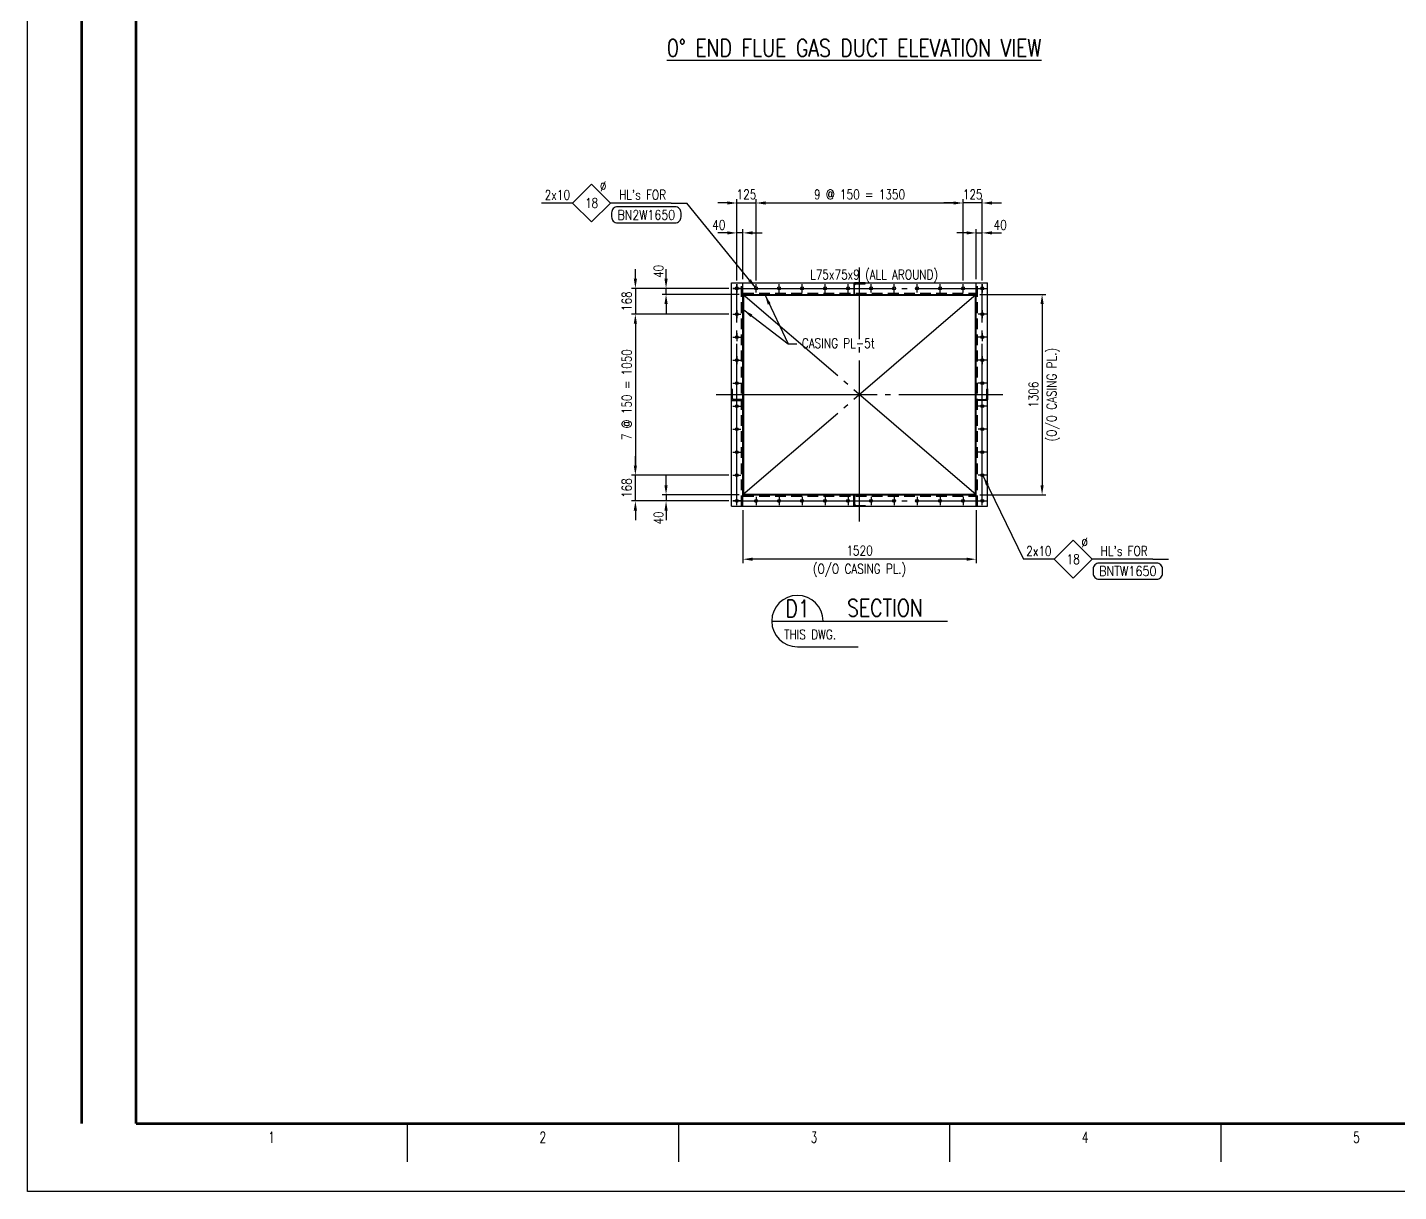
# Model space of a CAD drawing. Header units: millimetres. Extents: x 0 to 134087, y -49114 to 20834.
# Drawn here: x 69060 to 77998, y -48879 to -41289 of the extents above; entities that cross this region are included whole.
import ezdxf
from ezdxf.enums import TextEntityAlignment as Align

# ---------------------------------------------------------------- set-up
doc = ezdxf.new("R2010")
doc.units = ezdxf.units.MM
doc.header["$LTSCALE"] = 35
doc.linetypes.add('JNK-CENTER', pattern=[34, 30, -1.5, 1, -1.5])
doc.linetypes.add('JNK-HIDDEN', pattern=[3, 2, -1])
for name, color, linetype in [('CEN-R', 1, 'JNK-CENTER'), ('CON-C', 4, 'Continuous'), ('CON-G', 3, 'Continuous'), ('CON-W', 7, 'Continuous'), ('CON-Y', 2, 'Continuous'), ('Dim-W', 7, 'Continuous'), ('HID-Y', 2, 'JNK-HIDDEN'), ('STL-OBJT', 7, 'Continuous'), ('TXT-C', 4, 'Continuous')]:
    doc.layers.add(name, color=color, linetype=linetype)
doc.styles.add('ROMANS', font='ROMANS.shx', dxfattribs={"width": 0.8})
doc.styles.add('SIMPLEX', font='simplex.shx', dxfattribs={"width": 0.8})
doc.dimstyles.new('DIM25', dxfattribs={"dimscale": 25, "dimtxt": 2.5, "dimasz": 2.5, "dimexe": 1, "dimexo": 1, "dimgap": 1, "dimtad": 1, "dimdec": 1, "dimdsep": 46, "dimtxsty": 'SIMPLEX', "dimcen": 0, "dimclrt": 2, "dimazin": 2, "dimtfac": 1, "dimtdec": 1, "dimtix": 1, "dimtmove": 2, "dimatfit": 0, "dimfxl": 0.18, "dimtolj": 1, "dimtzin": 0, "dimarcsym": 0})

# ---------------------------------------------------------------- blocks, each defined once
blk = doc.blocks.new('A$C05B03637')
at = {"layer": 'HID-Y'}
for p, q in [((0, 75), (0, 0)), ((75, 75), (0, 75)), ((6, 4), (6, 60.5)), ((14.5, 69), (71, 69)), ((75, 73), (75, 75)), ((0, 0), (2, 0))]:
    blk.add_line(p, q, dxfattribs=at)
for centre, radius, start, end in [((2, 4), 4, 270, 0), ((14.5, 60.5), 8.5, 90, 180), ((71, 73), 4, 270, 0)]:
    blk.add_arc(centre, radius, start, end, dxfattribs=at)
blk = doc.blocks.new('TITLE')
at = {"color": 7}
for p, q in [((0, 0), (0, 594.85)), ((99.02, 17.68), (99.02, 7.78)), ((169.76, 17.68), (169.76, 7.78)), ((240.49, 17.68), (240.49, 7.78)), ((311.22, 17.68), (311.22, 7.78)), ((841, 0), (0, 0))]:
    blk.add_line(p, q, dxfattribs=at)
at = {"color": 7, "const_width": 0.707}
for points in [[(14.15, 577.17), (14.15, 17.68)], [(28.29, 17.68), (28.29, 577.52)], [(28.29, 17.68), (823.67, 17.68)]]:
    blk.add_lwpolyline(points, dxfattribs=at)
at = {"color": 7, "style": 'ROMANS', "width": 0.7}
for s, p in [('1', (63.66, 14.15)), ('2', (134.39, 14.15)), ('3', (205.12, 14.15)), ('4', (275.85, 14.15)), ('5', (346.59, 14.15))]:
    blk.add_text(s, height=2.83, dxfattribs=at).set_placement(p, align=Align.MIDDLE)
blk = doc.blocks.new('*D2829')
at = {"layer": 'DEFPOINTS', "color": 0, "transparency": 16777216}
for p in [(75244.5, -43030.7), (75244.5, -44336.7), (75674.5, -44336.7)]:
    blk.add_point(p, dxfattribs=at)
at = {"layer": 'Dim-W', "color": 0, "lineweight": -2, "transparency": 16777216}
for p, q in [((75269.5, -43030.7), (75699.5, -43030.7)), ((75674.5, -43093.2), (75674.5, -44274.2)), ((75269.5, -44336.7), (75699.5, -44336.7))]:
    blk.add_line(p, q, dxfattribs=at)
at = {"layer": 'Dim-W', "color": 0, "transparency": 16777216}
for points in [[(75664, -43093.2), (75684.9, -43093.2), (75674.5, -43030.7)], [(75664, -44274.2), (75684.9, -44274.2), (75674.5, -44336.7)]]:
    blk.add_solid(points, dxfattribs=at)
at = {"layer": 'Dim-W', "color": 2, "transparency": 16777216, "char_height": 62.5, "attachment_point": 5, "rotation": 90, "style": 'SIMPLEX'}
for s, insert in [('\\A1;(O/O CASING PL.)', (75747.1, -43683.7)), ('\\A1;1306', (75618.2, -43683.7))]:
    blk.add_mtext(s, dxfattribs=dict(at, insert=insert))
blk = doc.blocks.new('SECTITLE')
at = {"layer": 'CON-G'}
for p, q in [((-1.7, 0), (44.1, 0)), ((5, -6.7), (20.86, -6.7))]:
    blk.add_line(p, q, dxfattribs=at)
blk.add_arc((5, 0), 6.7, 0, 270, dxfattribs=at)
at = {"layer": 'CON-C', "style": 'SIMPLEX', "width": 0.8}
for tag, p in [('A', (5.06, 1.04)), ('ELEVATION', (27.83, 1.22))]:
    blk.add_attdef(tag, text='', height=4.5, dxfattribs=at).set_placement(p, align=Align.CENTER)
at = {"layer": 'CON-Y', "style": 'SIMPLEX', "width": 0.8}
blk.add_attdef('H0000-0000', (1.54, -4.72), '', height=2.5, dxfattribs=at)
blk.add_attdef('SCALE', text='', height=2.5, dxfattribs=at).set_placement((44.9, -3.72), align=Align.RIGHT)
blk = doc.blocks.new('*D2830')
at = {"layer": 'DEFPOINTS', "color": 0, "transparency": 16777216}
for p in [(73724.5, -44411.7), (75244.5, -44411.7), (73724.5, -44756.7)]:
    blk.add_point(p, dxfattribs=at)
at = {"layer": 'Dim-W', "color": 0, "lineweight": -2, "transparency": 16777216}
for p, q in [((73724.5, -44436.7), (73724.5, -44781.7)), ((75244.5, -44436.7), (75244.5, -44781.7)), ((75182, -44756.7), (73787, -44756.7))]:
    blk.add_line(p, q, dxfattribs=at)
at = {"layer": 'Dim-W', "color": 0, "transparency": 16777216}
for points in [[(73787, -44746.3), (73787, -44767.1), (73724.5, -44756.7)], [(75182, -44746.3), (75182, -44767.1), (75244.5, -44756.7)]]:
    blk.add_solid(points, dxfattribs=at)
at = {"layer": 'Dim-W', "color": 2, "transparency": 16777216, "char_height": 62.5, "attachment_point": 5, "style": 'SIMPLEX'}
for s, insert in [('\\A1;1520', (74484.5, -44700.5)), ('\\A1;(O/O CASING PL.)', (74484.5, -44829.3))]:
    blk.add_mtext(s, dxfattribs=dict(at, insert=insert))
blk = doc.blocks.new('*D2746')
at = {"layer": 'DEFPOINTS', "color": 0, "transparency": 16777216}
for p in [(73223, -42990.7), (73658, -42990.7), (73724.5, -43030.7)]:
    blk.add_point(p, dxfattribs=at)
at = {"layer": 'Dim-W', "color": 0, "lineweight": -2, "transparency": 16777216}
for p, q in [((73223, -42928.2), (73223, -42865.7)), ((73633, -42990.7), (73198, -42990.7)), ((73223, -43030.7), (73223, -42990.7)), ((73699.5, -43030.7), (73198, -43030.7)), ((73223, -43093.2), (73223, -43155.7))]:
    blk.add_line(p, q, dxfattribs=at)
at = {"layer": 'Dim-W', "color": 0, "transparency": 16777216}
for points in [[(73212.5, -42928.2), (73233.4, -42928.2), (73223, -42990.7)], [(73212.5, -43093.2), (73233.4, -43093.2), (73223, -43030.7)]]:
    blk.add_solid(points, dxfattribs=at)
at = {"layer": 'Dim-W', "color": 2, "transparency": 16777216, "insert": (73173.7, -42879.8), "char_height": 62.5, "attachment_point": 5, "rotation": 90, "style": 'SIMPLEX'}
blk.add_mtext('\\A1;40', dxfattribs=at)
blk = doc.blocks.new('*D2747')
at = {"layer": 'DEFPOINTS', "color": 0, "transparency": 16777216}
for p in [(73658, -42990.7), (73023, -43158.7), (73658, -43158.7)]:
    blk.add_point(p, dxfattribs=at)
at = {"layer": 'Dim-W', "color": 0, "lineweight": -2, "transparency": 16777216}
for p, q in [((73023, -42928.2), (73023, -42865.7)), ((73633, -42990.7), (72998, -42990.7)), ((73023, -42990.7), (73023, -43158.7)), ((73633, -43158.7), (72998, -43158.7)), ((73023, -43221.2), (73023, -43283.7))]:
    blk.add_line(p, q, dxfattribs=at)
at = {"layer": 'Dim-W', "color": 0, "transparency": 16777216}
for points in [[(73012.5, -42928.2), (73033.4, -42928.2), (73023, -42990.7)], [(73012.5, -43221.2), (73033.4, -43221.2), (73023, -43158.7)]]:
    blk.add_solid(points, dxfattribs=at)
at = {"layer": 'Dim-W', "color": 2, "transparency": 16777216, "insert": (72966.7, -43074.7), "char_height": 62.5, "attachment_point": 5, "rotation": 90, "style": 'SIMPLEX'}
blk.add_mtext('\\A1;168', dxfattribs=at)
blk = doc.blocks.new('*D2748')
at = {"layer": 'DEFPOINTS', "color": 0, "transparency": 16777216}
for p in [(73724.5, -44336.7), (73223, -44376.7), (73658, -44376.7)]:
    blk.add_point(p, dxfattribs=at)
at = {"layer": 'Dim-W', "color": 0, "lineweight": -2, "transparency": 16777216}
for p, q in [((73223, -44274.2), (73223, -44211.7)), ((73699.5, -44336.7), (73198, -44336.7)), ((73223, -44336.7), (73223, -44376.7)), ((73633, -44376.7), (73198, -44376.7)), ((73223, -44439.2), (73223, -44501.7))]:
    blk.add_line(p, q, dxfattribs=at)
at = {"layer": 'Dim-W', "color": 0, "transparency": 16777216}
for points in [[(73212.5, -44274.2), (73233.4, -44274.2), (73223, -44336.7)], [(73212.5, -44439.2), (73233.4, -44439.2), (73223, -44376.7)]]:
    blk.add_solid(points, dxfattribs=at)
at = {"layer": 'Dim-W', "color": 2, "transparency": 16777216, "insert": (73173.7, -44487.7), "char_height": 62.5, "attachment_point": 5, "rotation": 90, "style": 'SIMPLEX'}
blk.add_mtext('\\A1;40', dxfattribs=at)
blk = doc.blocks.new('*D2749')
at = {"layer": 'DEFPOINTS', "color": 0, "transparency": 16777216}
for p in [(73023, -44208.7), (73658, -44208.7), (73658, -44376.7)]:
    blk.add_point(p, dxfattribs=at)
at = {"layer": 'Dim-W', "color": 0, "lineweight": -2, "transparency": 16777216}
for p, q in [((73023, -44146.2), (73023, -44083.7)), ((73633, -44208.7), (72998, -44208.7)), ((73023, -44376.7), (73023, -44208.7)), ((73633, -44376.7), (72998, -44376.7)), ((73023, -44439.2), (73023, -44501.7))]:
    blk.add_line(p, q, dxfattribs=at)
at = {"layer": 'Dim-W', "color": 0, "transparency": 16777216}
for points in [[(73012.5, -44146.2), (73033.4, -44146.2), (73023, -44208.7)], [(73012.5, -44439.2), (73033.4, -44439.2), (73023, -44376.7)]]:
    blk.add_solid(points, dxfattribs=at)
at = {"layer": 'Dim-W', "color": 2, "transparency": 16777216, "insert": (72966.7, -44292.7), "char_height": 62.5, "attachment_point": 5, "rotation": 90, "style": 'SIMPLEX'}
blk.add_mtext('\\A1;168', dxfattribs=at)
blk = doc.blocks.new('*D2750')
at = {"layer": 'DEFPOINTS', "color": 0, "transparency": 16777216}
for p in [(73658, -43158.7), (73023, -44208.7), (73658, -44208.7)]:
    blk.add_point(p, dxfattribs=at)
at = {"layer": 'Dim-W', "color": 0, "lineweight": -2, "transparency": 16777216}
for p, q in [((73633, -43158.7), (72998, -43158.7)), ((73023, -43221.2), (73023, -44146.2)), ((73633, -44208.7), (72998, -44208.7))]:
    blk.add_line(p, q, dxfattribs=at)
at = {"layer": 'Dim-W', "color": 0, "transparency": 16777216}
for points in [[(73012.5, -43221.2), (73033.4, -43221.2), (73023, -43158.7)], [(73012.5, -44146.2), (73033.4, -44146.2), (73023, -44208.7)]]:
    blk.add_solid(points, dxfattribs=at)
at = {"layer": 'Dim-W', "color": 2, "transparency": 16777216, "insert": (72966.7, -43683.7), "char_height": 62.5, "attachment_point": 5, "rotation": 90, "style": 'SIMPLEX', "bg_fill": 3, "box_fill_scale": 1.1, "bg_fill_color": 256, "bg_fill_true_color": 13158600, "bg_fill_transparency": 0}
blk.add_mtext('\\A1;7 @ 150 = 1050', dxfattribs=at)
blk = doc.blocks.new('*D2751')
at = {"layer": 'DEFPOINTS', "color": 0, "transparency": 16777216}
for p in [(73684.5, -42629.2), (73684.5, -42964.2), (73724.5, -42955.7)]:
    blk.add_point(p, dxfattribs=at)
at = {"layer": 'Dim-W', "color": 0, "lineweight": -2, "transparency": 16777216}
for p, q in [((73622, -42629.2), (73559.5, -42629.2)), ((73684.5, -42939.2), (73684.5, -42604.2)), ((73724.5, -42629.2), (73684.5, -42629.2)), ((73724.5, -42930.7), (73724.5, -42604.2)), ((73787, -42629.2), (73849.5, -42629.2))]:
    blk.add_line(p, q, dxfattribs=at)
at = {"layer": 'Dim-W', "color": 0, "transparency": 16777216}
blk.add_solid([(73787, -42618.8), (73787, -42639.6), (73724.5, -42629.2)], dxfattribs=at)
at = {"layer": 'Dim-W', "color": 2, "transparency": 16777216, "insert": (73567.6, -42577.6), "char_height": 62.5, "attachment_point": 5, "style": 'SIMPLEX', "bg_fill": 3, "box_fill_scale": 1.1, "bg_fill_color": 256, "bg_fill_true_color": 13158600, "bg_fill_transparency": 0}
blk.add_mtext('\\A1;40', dxfattribs=at)
at = {"layer": 'Dim-W', "color": 0, "transparency": 16777216}
blk.add_solid([(73622, -42618.8), (73622, -42639.6), (73684.5, -42629.2)], dxfattribs=at)
blk = doc.blocks.new('*D2752')
at = {"layer": 'DEFPOINTS', "color": 0, "transparency": 16777216}
for p in [(73809.5, -42434.2), (73684.5, -42964.2), (73809.5, -42964.2)]:
    blk.add_point(p, dxfattribs=at)
at = {"layer": 'Dim-W', "color": 0, "lineweight": -2, "transparency": 16777216}
for p, q in [((73622, -42434.2), (73559.5, -42434.2)), ((73684.5, -42939.2), (73684.5, -42409.2)), ((73684.5, -42434.2), (73809.5, -42434.2)), ((73809.5, -42939.2), (73809.5, -42409.2)), ((73872, -42434.2), (73934.5, -42434.2))]:
    blk.add_line(p, q, dxfattribs=at)
at = {"layer": 'Dim-W', "color": 0, "transparency": 16777216}
for points in [[(73622, -42423.8), (73622, -42444.6), (73684.5, -42434.2)], [(73872, -42423.8), (73872, -42444.6), (73809.5, -42434.2)]]:
    blk.add_solid(points, dxfattribs=at)
at = {"layer": 'Dim-W', "color": 2, "transparency": 16777216, "insert": (73747, -42378), "char_height": 62.5, "attachment_point": 5, "style": 'SIMPLEX'}
blk.add_mtext('\\A1;125', dxfattribs=at)
blk = doc.blocks.new('*D2753')
at = {"layer": 'DEFPOINTS', "color": 0, "transparency": 16777216}
for p in [(75284.5, -42629.2), (75244.5, -42955.7), (75284.5, -42964.2)]:
    blk.add_point(p, dxfattribs=at)
at = {"layer": 'Dim-W', "color": 0, "lineweight": -2, "transparency": 16777216}
for p, q in [((75182, -42629.2), (75119.5, -42629.2)), ((75244.5, -42930.7), (75244.5, -42604.2)), ((75244.5, -42629.2), (75284.5, -42629.2)), ((75284.5, -42939.2), (75284.5, -42604.2)), ((75347, -42629.2), (75409.5, -42629.2))]:
    blk.add_line(p, q, dxfattribs=at)
at = {"layer": 'Dim-W', "color": 0, "transparency": 16777216}
blk.add_solid([(75182, -42618.8), (75182, -42639.6), (75244.5, -42629.2)], dxfattribs=at)
at = {"layer": 'Dim-W', "color": 2, "transparency": 16777216, "insert": (75401.4, -42577.6), "char_height": 62.5, "attachment_point": 5, "style": 'SIMPLEX', "bg_fill": 3, "box_fill_scale": 1.1, "bg_fill_color": 256, "bg_fill_true_color": 13158600, "bg_fill_transparency": 0}
blk.add_mtext('\\A1;40', dxfattribs=at)
at = {"layer": 'Dim-W', "color": 0, "transparency": 16777216}
blk.add_solid([(75347, -42618.8), (75347, -42639.6), (75284.5, -42629.2)], dxfattribs=at)
blk = doc.blocks.new('BOLTHOLE')
at = {"layer": 'CON-W'}
blk.add_line((25.7, 0), (9.9, 0), dxfattribs=at)
blk.add_lwpolyline([(0, 0), (4.95, 4.95), (9.9, 0), (4.95, -4.95)], close=True, dxfattribs=at)
at = {"layer": 'CON-Y', "style": 'SIMPLEX', "width": 0.8}
for s, p in [('%%C', (8.81, 3.12)), ("HL's FOR", (24.37, 0.9))]:
    blk.add_text(s, height=2.5, dxfattribs=at).set_placement(p, align=Align.RIGHT)
blk.add_attdef('4', text='', height=2.5, dxfattribs=at).set_placement((-0.69, 0.87), align=Align.RIGHT)
blk.add_attdef('22', text='', height=2.5, dxfattribs=at).set_placement((4.95, 0), align=Align.MIDDLE_CENTER)
blk = doc.blocks.new('*D2754')
at = {"layer": 'DEFPOINTS', "color": 0, "transparency": 16777216}
for p in [(75159.5, -42434.2), (75159.5, -42964.2), (75284.5, -42964.2)]:
    blk.add_point(p, dxfattribs=at)
at = {"layer": 'Dim-W', "color": 0, "lineweight": -2, "transparency": 16777216}
for p, q in [((75097, -42434.2), (75034.5, -42434.2)), ((75159.5, -42939.2), (75159.5, -42409.2)), ((75284.5, -42434.2), (75159.5, -42434.2)), ((75284.5, -42939.2), (75284.5, -42409.2)), ((75347, -42434.2), (75409.5, -42434.2))]:
    blk.add_line(p, q, dxfattribs=at)
at = {"layer": 'Dim-W', "color": 0, "transparency": 16777216}
for points in [[(75097, -42423.8), (75097, -42444.6), (75159.5, -42434.2)], [(75347, -42423.8), (75347, -42444.6), (75284.5, -42434.2)]]:
    blk.add_solid(points, dxfattribs=at)
at = {"layer": 'Dim-W', "color": 2, "transparency": 16777216, "insert": (75222, -42378), "char_height": 62.5, "attachment_point": 5, "style": 'SIMPLEX'}
blk.add_mtext('\\A1;125', dxfattribs=at)
blk = doc.blocks.new('*D2755')
at = {"layer": 'DEFPOINTS', "color": 0, "transparency": 16777216}
for p in [(75159.5, -42434.2), (73809.5, -42964.2), (75159.5, -42964.2)]:
    blk.add_point(p, dxfattribs=at)
at = {"layer": 'Dim-W', "color": 0, "lineweight": -2, "transparency": 16777216}
for p, q in [((73809.5, -42939.2), (73809.5, -42409.2)), ((73872, -42434.2), (75097, -42434.2)), ((75159.5, -42939.2), (75159.5, -42409.2))]:
    blk.add_line(p, q, dxfattribs=at)
at = {"layer": 'Dim-W', "color": 0, "transparency": 16777216}
for points in [[(73872, -42423.8), (73872, -42444.6), (73809.5, -42434.2)], [(75097, -42423.8), (75097, -42444.6), (75159.5, -42434.2)]]:
    blk.add_solid(points, dxfattribs=at)
at = {"layer": 'Dim-W', "color": 2, "transparency": 16777216, "insert": (74484.5, -42378), "char_height": 62.5, "attachment_point": 5, "style": 'SIMPLEX'}
blk.add_mtext('\\A1;9 @ 150 = 1350', dxfattribs=at)
blk = doc.blocks.new('boltmark')
at = {"layer": 'CON-Y'}
blk.add_lwpolyline([(0, -4.2), (15, -4.2, 0.414214), (16.56, -2.64), (16.56, -1.56, 0.414214), (15, 0), (0, 0, 0.414214), (-1.56, -1.56), (-1.56, -2.64, 0.414214)], format="xyb", close=True, dxfattribs=at)
at = {"layer": 'CON-G', "style": 'SIMPLEX', "width": 0.802523}
blk.add_attdef('BN2W1650', text='', height=2.5, dxfattribs=at).set_placement((0, -3.35), (15, -3.35), align=Align.FIT)

msp = doc.modelspace()

# ---------------------------------------------------------------- linework, layer by layer
at = {"layer": 'CEN-R'}
for p, q in [((74484.451, -44511.726), (74484.451, -42855.726)), ((73710.951, -42990.726), (73657.951, -42990.726)), ((73657.951, -42990.726), (75310.951, -42990.726)), ((73684.451, -42964.226), (73684.451, -43017.226)), ((73684.451, -44403.226), (73684.451, -42964.226)), ((73809.451, -43017.226), (73809.451, -42964.226)), ((73959.451, -43017.226), (73959.451, -42964.226)), ((74109.451, -43017.226), (74109.451, -42964.226)), ((74259.451, -43017.226), (74259.451, -42964.226)), ((74409.451, -43017.226), (74409.451, -42964.226)), ((74559.451, -43017.226), (74559.451, -42964.226)), ((74709.451, -43017.226), (74709.451, -42964.226)), ((74859.451, -43017.226), (74859.451, -42964.226)), ((75009.451, -43017.226), (75009.451, -42964.226)), ((75159.451, -43017.226), (75159.451, -42964.226)), ((75257.951, -42990.726), (75310.951, -42990.726)), ((75284.451, -42964.226), (75284.451, -43017.226)), ((75284.451, -44403.226), (75284.451, -42964.226)), ((75244.451, -43030.726), (73724.451, -44336.726)), ((75244.451, -44336.726), (73724.451, -43030.726)), ((73657.951, -43158.726), (73710.951, -43158.726)), ((73684.451, -43132.226), (73684.451, -43185.226)), ((75310.951, -43158.726), (75257.951, -43158.726)), ((75284.451, -43162.226), (75284.451, -43109.226)), ((75284.451, -43132.226), (75284.451, -43185.226)), ((73657.951, -43308.726), (73710.951, -43308.726)), ((73684.451, -43282.226), (73684.451, -43335.226)), ((75310.951, -43308.726), (75257.951, -43308.726)), ((75284.451, -43282.226), (75284.451, -43335.226)), ((73684.451, -43432.226), (73684.451, -43485.226)), ((75284.451, -43432.226), (75284.451, -43485.226)), ((73657.951, -43458.726), (73710.951, -43458.726)), ((75310.951, -43458.726), (75257.951, -43458.726)), ((73657.951, -43608.726), (73710.951, -43608.726)), ((75310.951, -43608.726), (75257.951, -43608.726)), ((73549.451, -43683.726), (75419.451, -43683.726)), ((73657.951, -43758.726), (73710.951, -43758.726)), ((73684.451, -43785.226), (73684.451, -43732.226)), ((75310.951, -43758.726), (75257.951, -43758.726)), ((75284.451, -43785.226), (75284.451, -43732.226)), ((73684.451, -43935.226), (73684.451, -43882.226)), ((75284.451, -43935.226), (75284.451, -43882.226)), ((73657.951, -43908.726), (73710.951, -43908.726)), ((75310.951, -43908.726), (75257.951, -43908.726)), ((73657.951, -44058.726), (73710.951, -44058.726)), ((73684.451, -44085.226), (73684.451, -44032.226)), ((75310.951, -44058.726), (75257.951, -44058.726)), ((75284.451, -44085.226), (75284.451, -44032.226)), ((73657.951, -44208.726), (73710.951, -44208.726)), ((73684.451, -44235.226), (73684.451, -44182.226)), ((75310.951, -44208.726), (75257.951, -44208.726)), ((75284.451, -44235.226), (75284.451, -44182.226)), ((73710.951, -44376.726), (73657.951, -44376.726)), ((73657.951, -44376.726), (75310.951, -44376.726)), ((73684.451, -44403.226), (73684.451, -44350.226)), ((73809.451, -44350.226), (73809.451, -44403.226)), ((73959.451, -44350.226), (73959.451, -44403.226)), ((74109.451, -44350.226), (74109.451, -44403.226)), ((74259.451, -44350.226), (74259.451, -44403.226)), ((74409.451, -44350.226), (74409.451, -44403.226)), ((74559.451, -44350.226), (74559.451, -44403.226)), ((74709.451, -44350.226), (74709.451, -44403.226)), ((74859.451, -44350.226), (74859.451, -44403.226)), ((75009.451, -44350.226), (75009.451, -44403.226)), ((75159.451, -44350.226), (75159.451, -44403.226)), ((75257.951, -44376.726), (75310.951, -44376.726)), ((75284.451, -44403.226), (75284.451, -44350.226))]:
    msp.add_line(p, q, dxfattribs=at)
at = {"layer": 'CON-G'}
for p, q in [((73649.451, -44411.726), (73649.451, -42955.726)), ((73649.451, -42955.726), (75319.451, -42955.726)), ((73724.451, -44411.726), (73724.451, -42955.726)), ((75244.451, -44411.726), (75244.451, -42955.726)), ((75319.451, -44411.726), (75319.451, -42955.726)), ((73724.451, -43030.726), (75244.451, -43030.726)), ((73724.451, -43035.726), (75244.451, -43035.726)), ((73729.451, -44331.726), (73729.451, -43035.726)), ((75239.451, -44331.726), (75239.451, -43035.726)), ((73724.451, -44331.726), (75244.451, -44331.726)), ((73724.451, -44336.726), (75244.451, -44336.726)), ((73649.451, -44411.726), (75319.451, -44411.726))]:
    msp.add_line(p, q, dxfattribs=at)
for centre in [(73684.451, -42990.726), (73809.451, -42990.726), (73959.451, -42990.726), (74109.451, -42990.726), (74259.451, -42990.726), (74409.451, -42990.726), (74559.451, -42990.726), (74709.451, -42990.726), (74859.451, -42990.726), (75009.451, -42990.726), (75159.451, -42990.726), (75284.451, -42990.726), (73684.451, -43158.726), (75284.451, -43158.726), (73684.451, -43308.726), (75284.451, -43308.726), (73684.451, -43458.726), (75284.451, -43458.726), (73684.451, -43608.726), (75284.451, -43608.726), (73684.451, -43758.726), (75284.451, -43758.726), (73684.451, -43908.726), (75284.451, -43908.726), (73684.451, -44058.726), (75284.451, -44058.726), (73684.451, -44208.726), (75284.451, -44208.726), (73684.451, -44376.726), (73809.451, -44376.726), (73959.451, -44376.726), (74109.451, -44376.726), (74259.451, -44376.726), (74409.451, -44376.726), (74559.451, -44376.726), (74709.451, -44376.726), (74859.451, -44376.726), (75009.451, -44376.726), (75159.451, -44376.726), (75284.451, -44376.726)]:
    msp.add_circle(centre, 9.5, dxfattribs=at)
at = {"layer": 'CON-W'}
for p, q in [((72614.0946, -42434.226), (72411.3418, -42434.226)), ((73256.5157, -42434.226), (73359.1461, -42434.226)), ((75753.3189, -44756.726), (75553.9769, -44756.726)), ((76395.7401, -44756.726), (76498.3704, -44756.726))]:
    msp.add_line(p, q, dxfattribs=at)
at = {"layer": 'HID-Y'}
for p, q in [((73715.451, -44411.726), (73715.451, -42955.726)), ((75253.451, -44411.726), (75253.451, -42955.726)), ((73724.451, -43021.726), (75244.451, -43021.726)), ((73724.451, -44345.726), (75244.451, -44345.726))]:
    msp.add_line(p, q, dxfattribs=at)

# ---------------------------------------------------------------- block references
at = {"linetype": 'ByBlock', "xscale": 24.99999999749996, "yscale": 24.99999999749996, "zscale": 24.99999999749996}
msp.add_blockref('TITLE', (69059.5942, -48879.4503), dxfattribs=at)
at = {"xscale": 25, "yscale": 25, "zscale": 25}
for name, p, values in [('BOLTHOLE', (72614.0946, -42434.226), {'4': '2x10', '22': '18'}), ('boltmark', (72906.8344, -42459.226), {'BN2W1650': 'BN2W1650'}), ('BOLTHOLE', (75753.3189, -44756.726), {'4': '2x10', '22': '18'})]:
    msp.add_blockref(name, p, dxfattribs=at).add_auto_attribs(values)
ref = msp.add_blockref('boltmark', (76046.0588, -44781.726), dxfattribs=dict(xscale=25, yscale=25, zscale=25))
ref.add_attrib('BN2W1650', 'BNTW1650', dxfattribs={"layer": 'CON-G', "height": 62.5, "style": 'SIMPLEX', "width": 0.812878}).set_placement((76046.0588, -44865.4676), (76421.0474, -44865.4676), align=Align.FIT)
at = {"layer": 'CON-W', "xscale": 25, "yscale": 25, "zscale": 25}
msp.add_blockref('SECTITLE', (73954.451, -45160.5123), dxfattribs=at).add_auto_attribs({'H0000-0000': 'THIS DWG.', 'A': 'D1', 'ELEVATION': 'SECTION'})
at = {"layer": 'Dim-W'}
msp.add_blockref('A$C05B03637', (74446.4511, -43030.726), dxfattribs=at)
at = {"layer": 'Dim-W', "rotation": 90.00000000000001}
msp.add_blockref('A$C05B03637', (73724.451, -43721.726), dxfattribs=at)
at = {"layer": 'Dim-W', "xscale": -1}
for p, rotation in [((75244.451, -43721.726), 270), ((74446.4511, -44336.726), 180)]:
    msp.add_blockref('A$C05B03637', p, dxfattribs=dict(at, rotation=rotation))

# ---------------------------------------------------------------- texts
at = {"layer": 'CON-Y', "style": 'SIMPLEX', "width": 0.8}
msp.add_text('L75x75x9 (ALL AROUND)', height=62.5, dxfattribs=at).set_placement((74579.441, -42932.1899), align=Align.CENTER)
msp.add_text('CASING PL-5t', height=62.5, dxfattribs=at).set_placement((74108.1995, -43379.747))
at = {"layer": 'TXT-C', "style": 'SIMPLEX', "width": 0.8}
msp.add_text('%%U0%%D END FLUE GAS DUCT ELEVATION VIEW', height=112.5, dxfattribs=at).set_placement((74449.6884, -41479.3969), align=Align.CENTER)

# ---------------------------------------------------------------- dimensions: what is measured, and where the dimension line sits
at = {"layer": 'Dim-W'}
for base, p1, p2, angle, picture, middle in [((73022.951, -43158.726), (73657.951, -42990.726), (73657.951, -43158.726), 90, '*D2747', (72966.701, -43074.726)), ((73022.951, -44208.726), (73657.951, -44376.726), (73657.951, -44208.726), 270, '*D2749', (72966.701, -44292.726))]:
    dim = msp.add_linear_dim(base=base, p1=p1, p2=p2, angle=angle, dimstyle='DIM25', dxfattribs=at)
    dim.commit()
    dim.dimension.update_dxf_attribs({"geometry": picture, "text_midpoint": middle})
for base, p1, p2, angle, picture, middle in [((73222.951, -42990.726), (73724.451, -43030.726), (73657.951, -42990.726), 90, '*D2746', (73173.7403, -42879.7542)), ((73222.951, -44376.726), (73724.451, -44336.726), (73657.951, -44376.726), 270, '*D2748', (73173.7403, -44487.6977))]:
    dim = msp.add_linear_dim(base=base, p1=p1, p2=p2, angle=angle, dimstyle='DIM25', override={"dimtix": 0}, dxfattribs=at)
    dim.commit()
    dim.dimension.update_dxf_attribs({"geometry": picture, "text_midpoint": middle, "dimtype": 160})
for base, p1, p2, angle, picture, middle in [((75674.451, -44336.726), (75244.451, -43030.726), (75244.451, -44336.726), 270, '*D2829', (75674.451, -43683.726)), ((73724.451, -44756.726), (75244.451, -44411.726), (73724.451, -44411.726), 180, '*D2830', (74484.451, -44756.726))]:
    dim = msp.add_linear_dim(base=base, p1=p1, p2=p2, angle=angle, text='<>\\X(O/O CASING PL.)', dimstyle='DIM25', dxfattribs=at)
    dim.commit()
    dim.dimension.update_dxf_attribs({"geometry": picture, "text_midpoint": middle})

# ---------------------------------------------------------------- leaders
msp.add_leader([(75290.6734, -44215.9046), (75553.9769, -44756.726)], dimstyle='DIM25', override={"dimgap": 1, "dimtad": 0}, dxfattribs=at)
at = {"layer": 'STL-OBJT'}
for points in [[(73868.377, -43035.726), (74020.0269, -43353.078), (74075.6857, -43353.078)], [(73729.451, -43131.806), (74020.0269, -43353.078)]]:
    msp.add_leader(points, dimstyle='DIM25', dxfattribs=at)

# ---------------------------------------------------------------- next in the draw order: dimensions: what is measured, and where the dimension line sits
at = {"layer": 'Dim-W'}
dim = msp.add_linear_dim(base=(73684.451, -42629.226), p1=(73724.451, -42955.726), p2=(73684.451, -42964.226), dimstyle='DIM25', override={"dimdec": 0, "dimtdec": 0, "dimtix": 0, "dimatfit": 2, "dimtfill": 1}, dxfattribs=at)
dim.commit()
dim.dimension.update_dxf_attribs({"geometry": '*D2751', "text_midpoint": (73567.5518, -42577.6336), "dimtype": 160})
dim = msp.add_linear_dim(base=(75284.451, -42629.226), p1=(75244.451, -42955.726), p2=(75284.451, -42964.226), angle=180, dimstyle='DIM25', override={"dimdec": 0, "dimtdec": 0, "dimtix": 0, "dimatfit": 2, "dimtfill": 1}, dxfattribs=at)
dim.commit()
dim.dimension.update_dxf_attribs({"geometry": '*D2753', "text_midpoint": (75401.3503, -42577.6336), "dimtype": 160})
dim = msp.add_linear_dim(base=(73022.951, -44208.726), p1=(73657.951, -43158.726), p2=(73657.951, -44208.726), angle=90, text='7 @ 150 = <>', dimstyle='DIM25', override={"dimdec": 0, "dimtdec": 0, "dimtix": 0, "dimatfit": 2, "dimtfill": 1}, dxfattribs=at)
dim.commit()
dim.dimension.update_dxf_attribs({"geometry": '*D2750', "text_midpoint": (72966.701, -43683.726)})

# ---------------------------------------------------------------- next in the draw order: dimensions: what is measured, and where the dimension line sits
dim = msp.add_linear_dim(base=(75159.451, -42434.226), p1=(73809.451, -42964.226), p2=(75159.451, -42964.226), text='9 @ 150 = <>', dimstyle='DIM25', override={"dimtix": 0}, dxfattribs=at)
dim.commit()
dim.dimension.update_dxf_attribs({"geometry": '*D2755', "text_midpoint": (74484.451, -42377.976)})
dim = msp.add_linear_dim(base=(73809.451, -42434.226), p1=(73684.451, -42964.226), p2=(73809.451, -42964.226), dimstyle='DIM25', dxfattribs=at)
dim.commit()
dim.dimension.update_dxf_attribs({"geometry": '*D2752', "text_midpoint": (73746.951, -42377.976)})
dim = msp.add_linear_dim(base=(75159.451, -42434.226), p1=(75284.451, -42964.226), p2=(75159.451, -42964.226), angle=180, dimstyle='DIM25', dxfattribs=at)
dim.commit()
dim.dimension.update_dxf_attribs({"geometry": '*D2754', "text_midpoint": (75221.951, -42377.976)})

# ---------------------------------------------------------------- next in the draw order: leaders
msp.add_leader([(73806.6751, -42985.2684), (73359.1461, -42434.226)], dimstyle='DIM25', override={"dimgap": 1, "dimtad": 0}, dxfattribs=at)

doc.saveas('drawing.dxf')
